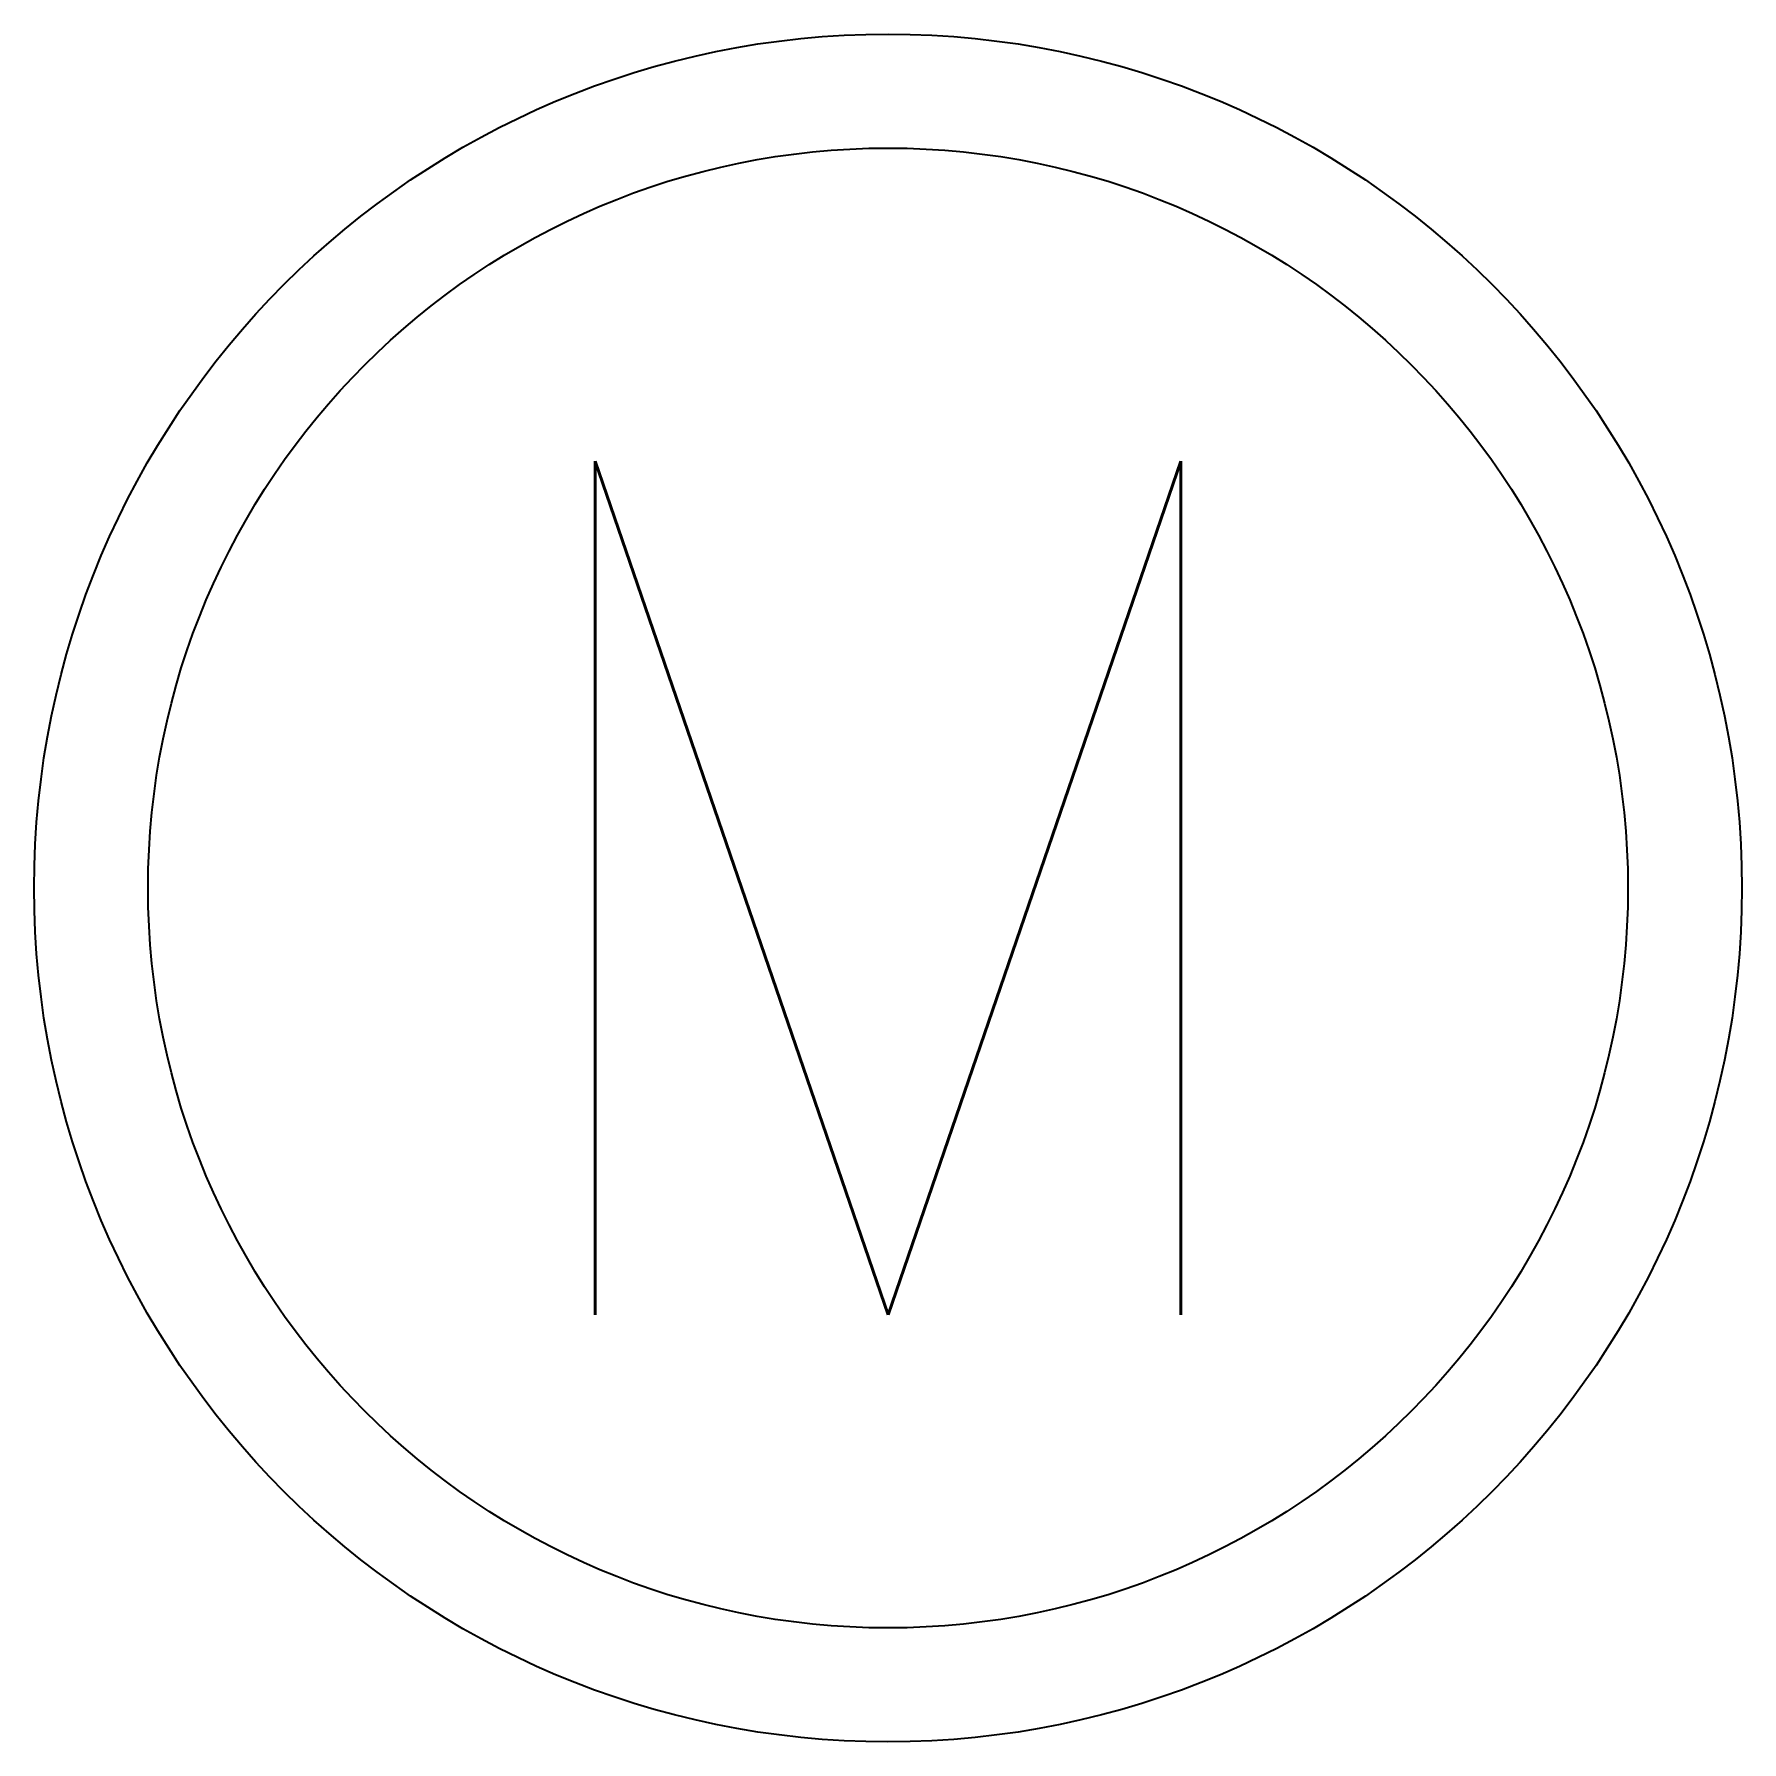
# Model space of a CAD drawing. Header units: feet. Extents: x -0.5 to 0.5, y -0.5 to 0.5.
import ezdxf
from ezdxf.enums import TextEntityAlignment as Align

# ---------------------------------------------------------------- set-up
doc = ezdxf.new("R2010")
doc.units = ezdxf.units.FT
doc.header["$MEASUREMENT"] = 0
doc.styles.add('SYM', font='SIMPLEX.SHX', dxfattribs={"width": 0.8})

msp = doc.modelspace()

# ---------------------------------------------------------------- linework, layer by layer
for centre, radius in [((0, 0, 1), 0.5), ((0, 0, 1.0001), 0.4333)]:
    msp.add_circle(centre, radius)
at = {"layer": 'Defpoints'}
msp.add_point((0, 0), dxfattribs=at)

# ---------------------------------------------------------------- texts
at = {"style": 'SYM'}
msp.add_text('M', height=0.5, dxfattribs=at).set_placement((0, 0, 1), align=Align.MIDDLE)

doc.saveas('drawing.dxf')
